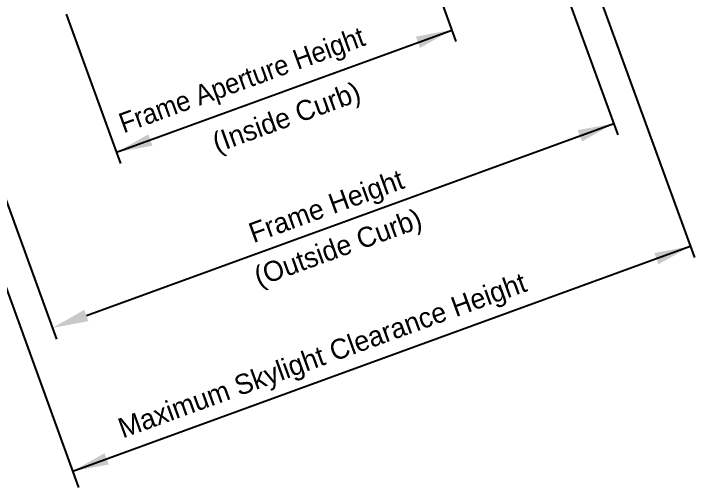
# Model space of a CAD drawing. Header units: inches. Extents: x -154 to 13, y 2 to 55.
# Drawn here: x -144.8 to -136.3, y 17.99 to 23.9 of the extents above; entities that cross this region are included whole.
import ezdxf

# ---------------------------------------------------------------- set-up
doc = ezdxf.new("R2010")
doc.units = ezdxf.units.IN
doc.header["$LTSCALE"] = 2
doc.header["$MEASUREMENT"] = 0
doc.layers.get('0').update_dxf_attribs({"linetype": 'CONTINUOUS'})
doc.styles.add('SIMPLEX', font='')
doc.styles.get('SIMPLEX').set_extended_font_data('Futura Md BT')

msp = doc.modelspace()

# ---------------------------------------------------------------- linework, layer by layer
at = {"color": 7}
for p, q in [((-140.3551, 32.0031), (-136.2985, 20.8577)), ((-148.1023, 29.3037), (-143.9848, 17.991)), ((-139.3549, 28.1614), (-137.2543, 22.3901)), ((-140.5945, 27.1816), (-139.2748, 23.5558)), ((-146.3604, 25.6116), (-144.2598, 19.8402)), ((-144.1402, 23.8972), (-143.4607, 22.0304)), ((-143.5126, 22.1729), (-139.3261, 23.6966)), ((-143.8883, 20.1351), (-137.3056, 22.531)), ((-144.0583, 18.193), (-136.3498, 20.9987))]:
    msp.add_line(p, q, dxfattribs=at)
for points in [[(-139.7752, 23.6148), (-139.7239, 23.4739), (-139.3267, 23.6983)], [(-137.7541, 22.4476), (-137.7028, 22.3066), (-137.3056, 22.531)], [(-143.1147, 22.3956), (-143.0634, 22.2546), (-143.512, 22.1712)], [(-136.7983, 20.9153), (-136.747, 20.7743), (-136.3498, 20.9987)], [(-143.9139, 20.2056), (-143.8626, 20.0646), (-144.3111, 19.9812)], [(-143.6611, 18.4174), (-143.6098, 18.2765), (-144.0583, 18.193)]]:
    msp.add_solid(points, dxfattribs=at)

# ---------------------------------------------------------------- texts
at = {"color": 7, "style": 'SIMPLEX', "width": 0.95}
msp.add_text('Frame Aperture Height', height=0.25, rotation=20, dxfattribs=at).set_placement((-143.4234, 22.407))
at = {"color": 7, "style": 'SIMPLEX'}
for s, p in [('(Inside Curb)', (-142.2567, 22.1644)), ('Frame Height', (-141.8025, 21.0376)), ('(Outside Curb)', (-141.7363, 20.4931)), ('Maximum Skylight Clearance Height', (-143.4328, 18.6015))]:
    msp.add_text(s, height=0.25, rotation=20, dxfattribs=at).set_placement(p)

doc.saveas('drawing.dxf')
